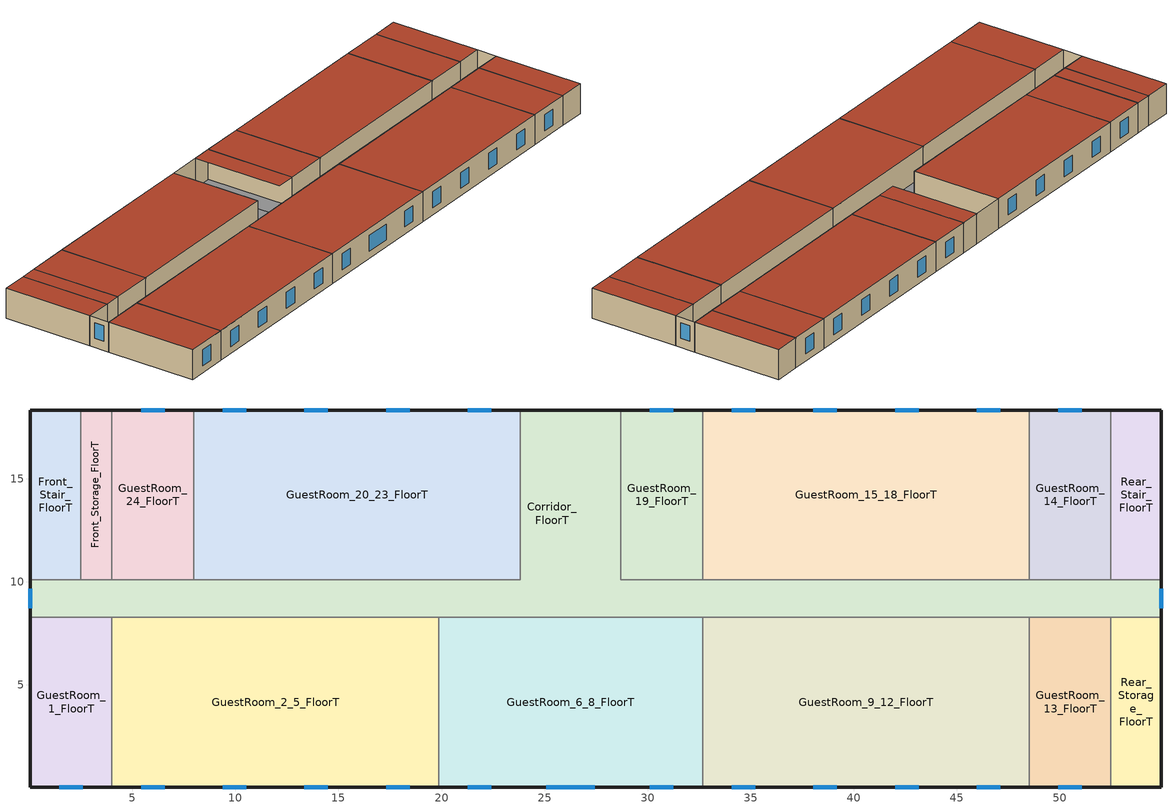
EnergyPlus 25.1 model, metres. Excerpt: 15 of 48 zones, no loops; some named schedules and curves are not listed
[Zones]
Corridor_FloorT
 floor to Corridor_FloorM (IntFloor): 26.87,18.34 26.87,10.11 54.91,10.11 54.91,8.28 0.05,8.28 0.05,10.11 23.82,10.11 23.82,18.34 z6.1; 28.7,18.34 28.7,10.11 26.87,10.11 26.87,18.34 z6.1
 wall outside (ExtWall_MetalFramed_NonRes): 0.05,10.11 0.05,8.28 / 54.91,8.28 54.91,10.11 / 28.7,18.34 26.87,18.34 23.82,18.34 z6.1:8.84
 wall to Rear_Stair_FloorT (IntWall_MetalFramed): 54.91,10.11 52.47,10.11 z6.1:8.84
 wall to GuestRoom_20_23_FloorT (IntWall_MetalFramed): 23.82,18.34 23.82,10.11 7.97,10.11 z6.1:8.84
 wall to GuestRoom_24_FloorT (IntWall_MetalFramed): 7.97,10.11 4.01,10.11 z6.1:8.84
 wall to Front_Storage_FloorT (IntWall_MetalFramed): 4.01,10.11 2.49,10.11 z6.1:8.84
 wall to Front_Stair_FloorT (IntWall_MetalFramed): 2.49,10.11 0.05,10.11 z6.1:8.84
 wall to GuestRoom_1_FloorT (IntWall_MetalFramed): 0.05,8.28 4.01,8.28 z6.1:8.84
 wall to GuestRoom_2_5_FloorT (IntWall_MetalFramed): 4.01,8.28 19.86,8.28 z6.1:8.84
 wall to GuestRoom_6_8_FloorT (IntWall_MetalFramed): 19.86,8.28 32.66,8.28 z6.1:8.84
 wall to GuestRoom_9_12_FloorT (IntWall_MetalFramed): 32.66,8.28 48.51,8.28 z6.1:8.84
 wall to GuestRoom_13_FloorT (IntWall_MetalFramed): 48.51,8.28 52.47,8.28 z6.1:8.84
 wall to Rear_Storage_FloorT (IntWall_MetalFramed): 52.47,8.28 54.91,8.28 z6.1:8.84
 wall to GuestRoom_14_FloorT (IntWall_MetalFramed): 52.47,10.11 48.51,10.11 z6.1:8.84
 wall to GuestRoom_15_18_FloorT (IntWall_MetalFramed): 48.51,10.11 32.66,10.11 z6.1:8.84
 wall to GuestRoom_19_FloorT (IntWall_MetalFramed): 32.66,10.11 28.7,10.11 28.7,18.34 z6.1:8.84
 window (FixedWindow_NonRes): 0.05,9.66 0.05,8.73 / 54.91,8.73 54.91,9.66 z6.94:8.36
 roof outside (FlatRoof_WoodFramingAndOther_Guestrooms): 28.7,10.11 28.7,18.34 26.87,18.34 26.87,10.11 z8.84
Front_Stair_FloorT
 floor to Front_Stair_FloorM (IntFloor): 2.49,18.34 2.49,10.11 0.05,10.11 0.05,18.34 z6.1
 wall outside (ExtWall_MetalFramed_NonRes): 2.49,18.34 0.05,18.34 0.05,10.11 z6.1:8.84
 wall to Front_Storage_FloorT (IntWall_MetalFramed): 2.49,10.11 2.49,18.34 z6.1:8.84
 roof outside (FlatRoof_WoodFramingAndOther_Guestrooms): 2.49,10.11 2.49,18.34 0.05,18.34 0.05,10.11 z8.84
Front_Storage_FloorT
 floor to Front_Storage_FloorM (IntFloor): 4.01,18.34 4.01,10.11 2.49,10.11 2.49,18.34 z6.1
 wall outside (ExtWall_MetalFramed_NonRes): 4.01,18.34 2.49,18.34 z6.1:8.84
 wall to GuestRoom_24_FloorT (IntWall_MetalFramed): 4.01,10.11 4.01,18.34 z6.1:8.84
 roof outside (FlatRoof_WoodFramingAndOther_Guestrooms): 4.01,10.11 4.01,18.34 2.49,18.34 2.49,10.11 z8.84
GuestRoom_1_FloorT
 floor to GuestRoom_1_FloorM (IntFloor): 4.01,8.28 4.01,0.05 0.05,0.05 0.05,8.28 z6.1
 wall outside (ExtWall_MetalFramed_GuestRooms): 0.05,8.28 0.05,0.05 4.01,0.05 z6.1:8.84
 wall to GuestRoom_2_5_FloorT (IntWall_MetalFramed): 4.01,0.05 4.01,8.28 z6.1:8.84
 window (FixedWindow_GuestRooms): 1.46,0.05 2.6,0.05 z6.75:8.19
 roof outside (FlatRoof_WoodFramingAndOther_Guestrooms): 4.01,0.05 4.01,8.28 0.05,8.28 0.05,0.05 z8.84
GuestRoom_2_5_FloorT
 floor to GuestRoom_2_5_FloorM (IntFloor): 19.86,8.28 19.86,0.05 4.01,0.05 4.01,8.28 z6.1
 wall outside (ExtWall_MetalFramed_GuestRooms): 4.01,0.05 19.86,0.05 z6.1:8.84
 wall to GuestRoom_6_8_FloorT (IntWall_MetalFramed): 19.86,0.05 19.86,8.28 z6.1:8.84
 window (FixedWindow_GuestRooms): 5.42,0.05 6.56,0.05 / 9.39,0.05 10.52,0.05 / 13.35,0.05 14.49,0.05 / 17.31,0.05 18.45,0.05 z6.75:8.19
 roof outside (FlatRoof_WoodFramingAndOther_Guestrooms): 19.86,0.05 19.86,8.28 4.01,8.28 4.01,0.05 z8.84
GuestRoom_6_8_FloorT
 floor to GuestRoom_6_8_FloorM (IntFloor): 32.66,8.28 32.66,0.05 19.86,0.05 19.86,8.28 z6.1
 wall outside (ExtWall_MetalFramed_GuestRooms): 19.86,0.05 32.66,0.05 z6.1:8.84
 wall to GuestRoom_9_12_FloorT (IntWall_MetalFramed): 32.66,0.05 32.66,8.28 z6.1:8.84
 window (FixedWindow_GuestRooms): 21.27,0.05 22.41,0.05 / 25.08,0.05 27.44,0.05 / 30.11,0.05 31.25,0.05 z6.75:8.19
 roof outside (FlatRoof_WoodFramingAndOther_Guestrooms): 32.66,0.05 32.66,8.28 19.86,8.28 19.86,0.05 z8.84
GuestRoom_9_12_FloorT
 floor to GuestRoom_9_12_FloorM (IntFloor): 48.51,8.28 48.51,0.05 32.66,0.05 32.66,8.28 z6.1
 wall outside (ExtWall_MetalFramed_GuestRooms): 32.66,0.05 48.51,0.05 z6.1:8.84
 wall to GuestRoom_13_FloorT (IntWall_MetalFramed): 48.51,0.05 48.51,8.28 z6.1:8.84
 window (FixedWindow_GuestRooms): 34.07,0.05 35.21,0.05 / 38.04,0.05 39.18,0.05 / 42,0.05 43.14,0.05 / 45.96,0.05 47.1,0.05 z6.75:8.19
 roof outside (FlatRoof_WoodFramingAndOther_Guestrooms): 48.51,0.05 48.51,8.28 32.66,8.28 32.66,0.05 z8.84
GuestRoom_13_FloorT
 floor to GuestRoom_13_FloorM (IntFloor): 52.47,8.28 52.47,0.05 48.51,0.05 48.51,8.28 z6.1
 wall outside (ExtWall_MetalFramed_GuestRooms): 48.51,0.05 52.47,0.05 z6.1:8.84
 wall to Rear_Storage_FloorT (IntWall_MetalFramed): 52.47,0.05 52.47,8.28 z6.1:8.84
 window (FixedWindow_GuestRooms): 49.92,0.05 51.06,0.05 z6.75:8.19
 roof outside (FlatRoof_WoodFramingAndOther_Guestrooms): 52.47,0.05 52.47,8.28 48.51,8.28 48.51,0.05 z8.84
GuestRoom_14_FloorT
 floor to GuestRoom_14_FloorM (IntFloor): 52.47,18.34 52.47,10.11 48.51,10.11 48.51,18.34 z6.1
 wall outside (ExtWall_MetalFramed_GuestRooms): 52.47,18.34 48.51,18.34 z6.1:8.84
 wall to Rear_Stair_FloorT (IntWall_MetalFramed): 52.47,10.11 52.47,18.34 z6.1:8.84
 wall to GuestRoom_15_18_FloorT (IntWall_MetalFramed): 48.51,18.34 48.51,10.11 z6.1:8.84
 window (FixedWindow_GuestRooms): 51.06,18.34 49.92,18.34 z6.75:8.19
 roof outside (FlatRoof_WoodFramingAndOther_Guestrooms): 52.47,10.11 52.47,18.34 48.51,18.34 48.51,10.11 z8.84
GuestRoom_15_18_FloorT
 floor to GuestRoom_15_18_FloorM (IntFloor): 48.51,18.34 48.51,10.11 32.66,10.11 32.66,18.34 z6.1
 wall outside (ExtWall_MetalFramed_GuestRooms): 48.51,18.34 32.66,18.34 z6.1:8.84
 wall to GuestRoom_19_FloorT (IntWall_MetalFramed): 32.66,18.34 32.66,10.11 z6.1:8.84
 window (FixedWindow_GuestRooms): 47.1,18.34 45.96,18.34 / 43.14,18.34 42,18.34 / 39.18,18.34 38.04,18.34 / 35.21,18.34 34.07,18.34 z6.75:8.19
 roof outside (FlatRoof_WoodFramingAndOther_Guestrooms): 48.51,10.11 48.51,18.34 32.66,18.34 32.66,10.11 z8.84
GuestRoom_19_FloorT
 floor to GuestRoom_19_FloorM (IntFloor): 32.66,18.34 32.66,10.11 28.7,10.11 28.7,18.34 z6.1
 wall outside (ExtWall_MetalFramed_GuestRooms): 32.66,18.34 28.7,18.34 z6.1:8.84
 window (FixedWindow_GuestRooms): 31.25,18.34 30.11,18.34 z6.75:8.19
 roof outside (FlatRoof_WoodFramingAndOther_Guestrooms): 32.66,10.11 32.66,18.34 28.7,18.34 28.7,10.11 z8.84
GuestRoom_20_23_FloorT
 floor to GuestRoom_20_23_FloorM (IntFloor): 23.82,18.34 23.82,10.11 7.97,10.11 7.97,18.34 z6.1
 wall outside (ExtWall_MetalFramed_GuestRooms): 23.82,18.34 7.97,18.34 z6.1:8.84
 wall to GuestRoom_24_FloorT (IntWall_MetalFramed): 7.97,18.34 7.97,10.11 z6.1:8.84
 window (FixedWindow_GuestRooms): 22.41,18.34 21.27,18.34 / 18.45,18.34 17.31,18.34 / 14.49,18.34 13.35,18.34 / 10.52,18.34 9.39,18.34 z6.75:8.19
 roof outside (FlatRoof_WoodFramingAndOther_Guestrooms): 23.82,10.11 23.82,18.34 7.97,18.34 7.97,10.11 z8.84
GuestRoom_24_FloorT
 floor to GuestRoom_24_FloorM (IntFloor): 7.97,18.34 7.97,10.11 4.01,10.11 4.01,18.34 z6.1
 wall outside (ExtWall_MetalFramed_GuestRooms): 7.97,18.34 4.01,18.34 z6.1:8.84
 window (FixedWindow_GuestRooms): 6.56,18.34 5.42,18.34 z6.75:8.19
 roof outside (FlatRoof_WoodFramingAndOther_Guestrooms): 7.97,10.11 7.97,18.34 4.01,18.34 4.01,10.11 z8.84
Rear_Stair_FloorT
 floor to Rear_Stair_FloorM (IntFloor): 54.91,18.34 54.91,10.11 52.47,10.11 52.47,18.34 z6.1
 wall outside (ExtWall_MetalFramed_NonRes): 54.91,10.11 54.91,18.34 52.47,18.34 z6.1:8.84
 roof outside (FlatRoof_WoodFramingAndOther_Guestrooms): 54.91,10.11 54.91,18.34 52.47,18.34 52.47,10.11 z8.84
Rear_Storage_FloorT
 floor to Rear_Storage_FloorM (IntFloor): 54.91,8.28 54.91,0.05 52.47,0.05 52.47,8.28 z6.1
 wall outside (ExtWall_MetalFramed_NonRes): 52.47,0.05 54.91,0.05 54.91,8.28 z6.1:8.84
 roof outside (FlatRoof_WoodFramingAndOther_Guestrooms): 54.91,0.05 54.91,8.28 52.47,8.28 52.47,0.05 z8.84
[Building]
HotelSmall: North Axis {deg}=0; Solar Distribution=FullExterior; Maximum Number of Warmup Days=50
[Site:Location]
HOLLYWOOD BURBANK: Latitude {deg}=38.58; Longitude {deg}=-121.49; Time Zone {hr}=-8; Elevation {m}=236.22
[SizingPeriod:DesignDay] Day of Month=21; Day Type=SummerDesignDay; Dry-Bulb Temperature Range Modifier Type=DefaultMultipliers; Humidity Condition Type=WetBulb; Barometric Pressure {Pa}=98525.9; Wind Speed {m/s}=2; Wind Direction {deg}=180; Rain Indicator=No; Snow Indicator=No; Daylight Saving Time Indicator=No; Solar Model Indicator=ASHRAETau
Name | Month | Maximum Dry-Bulb Temperature {C} | Daily Dry-Bulb Temperature Range {deltaC} | Wetbulb or DewPoint at Maximum Dry-Bulb {C} | ASHRAE Clear Sky Optical Depth for Beam Irradiance (taub) | ASHRAE Clear Sky Optical Depth for Diffuse Irradiance (taud)
HOLLYWOOD BURBANK  August .4% Condns DB=>MCWB | 8 | 38.4 | 12.9 | 20.4 | 0.378 | 2.416
HOLLYWOOD BURBANK  July .4% Condns DB=>MCWB | 7 | 37.4 | 12.2 | 21.6 | 0.4 | 2.378
HOLLYWOOD BURBANK  June .4% Condns DB=>MCWB | 6 | 36.9 | 10.9 | 19.4 | 0.401 | 2.311
HOLLYWOOD BURBANK  November .4% Condns DB=>MCWB | 11 | 32.1 | 12.5 | 14.9 | 0.319 | 2.546
[Site:WaterMainsTemperature]
Calculation Method=Schedule; Temperature Schedule=WaterMainCZ09
[Material]
Name | Roughness | Thickness {m} | Conductivity {W/m-K} | Density {kg/m3} | Specific Heat {J/kg-K} | Thermal Absorptance | Solar Absorptance | Visible Absorptance
Air - Metal Wall Framing - 16 or 24 in. OC | Smooth | 0.1397 | 1.22017 | 1.28148 | 1004.832 | 0.9 | 0.7 | 0.7
ExtWall_MetalFramed_NonRes Insulation | Smooth | 0.0643382 | 0.0230188 | 16.0185 | 1130.436 | 0.9 | 0.7 | 0.7
Gypsum Board - 5/8 in. | MediumRough | 0.016002 | 0.158656 | 640.739 | 1130.436 | 0.9 | 0.7 | 0.8
Metal Standing Seam - 1/16 in. | Smooth | 0.0015875 | 15.363 | 7820.53 | 502.416 | 0.85 | 0.92 | 0.85
Stucco - 7/8 in. | MediumRough | 0.022352 | 0.700948 | 1855.1 | 837.36 | 0.9 | 0.7 | 0.8
Concrete - 140 lb/ft3 - 4 in. | MediumRough | 0.1016 | 1.9514 | 2239.06 | 921.096 | 0.9 | 0.7 | 0.8
Carpet - 3/4 in. | Smooth | 0.01905 | 0.0455183 | 288.332 | 1381.644 | 0.9 | 0.7 | 0.8
Metal Deck - 1/16 in. | MediumRough | 0.0015875 | 45.3452 | 7820.53 | 502.416 | 0.9 | 0.7 | 0.8
Built-up roofing | Rough | 0.0002413 | 0.023072 | 17940.7 | 6.10864e+06 | 0.9 | 0.7 | 0.8
FlatRoof_WoodFramingAndOther_GuestRooms Insulation | Smooth | 0.0643382 | 0.0230188 | 16.0185 | 1130.436 | 0.9 | 0.7 | 0.8
ExtWall_MetalFramed_GuestRooms Insulation | Smooth | 0.0494538 | 0.0230188 | 16.0185 | 1130.436 | 0.9 | 0.7 | 0.7
[WindowMaterial:SimpleGlazingSystem] Visible Transmittance=0.42
Name | U-Factor {W/m2-K} | Solar Heat Gain Coefficient
FixedWindow_NonRes Material | 1.93061 | 0.22
FixedWindow_GuestRooms Material | 2.04417 | 0.25
[Construction]
FixedWindow_NonRes: FixedWindow_NonRes Material
IntWall_MetalFramed: Gypsum Board - 5/8 in., Air - Metal Wall Framing - 16 or 24 in. OC, Gypsum Board - 5/8 in.
ExtWall_MetalFramed_NonRes: Stucco - 7/8 in., ExtWall_MetalFramed_NonRes Insulation, Air - Metal Wall Framing - 16 or 24 in. OC, Gypsum Board - 5/8 in.
IntFloor: Metal Deck - 1/16 in., Concrete - 140 lb/ft3 - 4 in., Carpet - 3/4 in.
FixedWindow_GuestRooms: FixedWindow_GuestRooms Material
FlatRoof_WoodFramingAndOther_GuestRooms: Built-up roofing, Metal Standing Seam - 1/16 in., FlatRoof_WoodFramingAndOther_GuestRooms Insulation, Gypsum Board - 5/8 in.
ExtWall_MetalFramed_GuestRooms: Stucco - 7/8 in., ExtWall_MetalFramed_GuestRooms Insulation, Air - Metal Wall Framing - 16 or 24 in. OC, Gypsum Board - 5/8 in.
[InternalMass] Construction=IntWall_MetalFramed; Zone or ZoneList=Corridor_FloorT
Name | Surface Area {m2}
Merged P_Corridor_FloorT_7_0_0 - P_CorridorFlr3_7_0_0 Reversed | 5.01676
Merged P_Corridor_FloorT_8_0_0 - P_CorridorFlr3_8_0_0 Reversed | 22.5754
[ZONE] Type=1; Multiplier=1; Ceiling Height=autocalculate; Volume=autocalculate; Part of Total Floor Area=Yes
Name | Floor Area
Corridor_FloorT | 140.484
Front_Stair_FloorT | 20.0689
Rear_Stair_FloorT | 20.0745
Front_Storage_FloorT | 12.5428
Rear_Storage_FloorT | 20.0754
GuestRoom_1_FloorT; GuestRoom_13_FloorT | 32.6145
GuestRoom_2_5_FloorT; GuestRoom_9_12_FloorT | 130.458
GuestRoom_6_8_FloorT | 105.371
GuestRoom_14_FloorT; GuestRoom_24_FloorT | 32.6117
GuestRoom_15_18_FloorT; GuestRoom_20_23_FloorT | 130.449
GuestRoom_19_FloorT | 32.6127
[ZONELIST]
ZL_Corridor_Area: Corridor_FloorG, Corridor_FloorM, Corridor_FloorT
ZL_Lounge_Breakroom_or_Waiting_Area: Front_Lounge_FloorG, Lounge_FloorG
ZL_Stairwell: Front_Stair_FloorG, Front_Stair_FloorM, Front_Stair_FloorT, Rear_Stair_FloorG, Rear_Stair_FloorM, Rear_Stair_FloorT
ZL_Storage_General: Front_Storage_FloorG, Front_Storage_FloorM, Front_Storage_FloorT, Rear_Storage_FloorG, Rear_Storage_FloorM, Rear_Storage_FloorT
ZL_Hotel_Motel_Guest_Room: GuestRoom_13_FloorM, GuestRoom_13_FloorT, GuestRoom_14_FloorM, GuestRoom_14_FloorT, GuestRoom_15_18_FloorM, GuestRoom_15_18_FloorT, GuestRoom_19_FloorM, GuestRoom_19_FloorT, GuestRoom_1_FloorG, GuestRoom_1_FloorM, GuestRoom_1_FloorT, GuestRoom_20_23_FloorM, GuestRoom_20_23_FloorT, GuestRoom_24_FloorM, GuestRoom_24_FloorT, GuestRoom_2_5_FloorM, GuestRoom_2_5_FloorT, GuestRoom_2_FloorG, GuestRoom_3_FloorG, GuestRoom_4_FloorG, GuestRoom_5_FloorG, GuestRoom_6_8_FloorM, GuestRoom_6_8_FloorT, GuestRoom_9_12_FloorM, GuestRoom_9_12_FloorT
[ZONEINFILTRATION:DESIGNFLOWRATE] Design Flow Rate Calculation Method=Flow/ExteriorWallArea; Flow Rate per Exterior Surface Area=0.00087122; Constant Term Coefficient=1; Temperature Term Coefficient=0; Velocity Term Coefficient=0.224052; Velocity Squared Term Coefficient=0; Density Basis=Outdoor
Name | Zone or ZoneList or Space or SpaceList | Schedule
Infil_Corridor_FloorT | Corridor_FloorT | HotelSmallResidentialCommonInfiltration
Infil_Front_Stair_FloorT | Front_Stair_FloorT | HotelSmallResidentialCommonInfiltration
Infil_Rear_Stair_FloorT | Rear_Stair_FloorT | HotelSmallResidentialCommonInfiltration
Infil_Front_Storage_FloorT | Front_Storage_FloorT | HotelSmallAssemblyInfiltration
Infil_Rear_Storage_FloorT | Rear_Storage_FloorT | HotelSmallAssemblyInfiltration
Infil_GuestRoom_1_FloorT | GuestRoom_1_FloorT | HotelSmallResidentialLivingInfiltration
Infil_GuestRoom_2_5_FloorT | GuestRoom_2_5_FloorT | HotelSmallResidentialLivingInfiltration
Infil_GuestRoom_6_8_FloorT | GuestRoom_6_8_FloorT | HotelSmallResidentialLivingInfiltration
Infil_GuestRoom_9_12_FloorT | GuestRoom_9_12_FloorT | HotelSmallResidentialLivingInfiltration
Infil_GuestRoom_13_FloorT | GuestRoom_13_FloorT | HotelSmallResidentialLivingInfiltration
Infil_GuestRoom_14_FloorT | GuestRoom_14_FloorT | HotelSmallResidentialLivingInfiltration
Infil_GuestRoom_15_18_FloorT | GuestRoom_15_18_FloorT | HotelSmallResidentialLivingInfiltration
Infil_GuestRoom_19_FloorT | GuestRoom_19_FloorT | HotelSmallResidentialLivingInfiltration
Infil_GuestRoom_20_23_FloorT | GuestRoom_20_23_FloorT | HotelSmallResidentialLivingInfiltration
Infil_GuestRoom_24_FloorT | GuestRoom_24_FloorT | HotelSmallResidentialLivingInfiltration
[EXTERIOR:LIGHTS] Control Option=AstronomicalClock
Name | Schedule | Design Level | EndUse Subcategory
ExtLights_Motion_HotelSmall | HotelSmallExtLightingMotionCtrl | 1062.08 | Exterior Lighting - Motion
ExtLights_NonMotion_HotelSmall | HotelSmallExtLightingNonMotionCtrl | 742.683 | Exterior Lighting -NonMotion
[EXTERIOR:FUELEQUIPMENT]
Elevator_HotelSmall: Fuel Use Type=Electricity; Schedule=HotelSmallElevator; Design Level=9000; EndUse Subcategory=Elevators
[DESIGNSPECIFICATION:OUTDOORAIR] Outdoor Air Method=Maximum; Outdoor Air Flow per Person=0.00707921; Outdoor Air Flow per Zone Floor Area=0.000762; Outdoor Air Flow per Zone=0; Outdoor Air Flow Air Changes per Hour=0
Name | Outdoor Air Schedule
DSOA_Corridor_FloorT; DSOA_Front_Stair_FloorT; DSOA_Rear_Stair_FloorT | HotelSmallResidentialCommonHVACAvail
DSOA_Front_Storage_FloorT; DSOA_Rear_Storage_FloorT | HotelSmallAssemblyHVACAvail
DSOA_GuestRoom_1_FloorT; DSOA_GuestRoom_2_5_FloorT; DSOA_GuestRoom_6_8_FloorT; DSOA_GuestRoom_9_12_FloorT; DSOA_GuestRoom_13_FloorT; DSOA_GuestRoom_14_FloorT; DSOA_GuestRoom_15_18_FloorT; DSOA_GuestRoom_19_FloorT; DSOA_GuestRoom_20_23_FloorT; DSOA_GuestRoom_24_FloorT | HotelSmallResidentialLivingHVACAvail
[ZONECONTROL:THERMOSTAT] Temperature Difference Between Cutout And Setpoint=0
Name | Zone or ZoneList | Control Type Schedule | Control 1
ZC_ZL_Corridor_Area | ZL_Corridor_Area | ZL_Corridor_Area Thermostat Schedule | TSDSP_ZL_Corridor_Area
ZC_ZL_Lounge_Breakroom_or_Waiting_Area | ZL_Lounge_Breakroom_or_Waiting_Area | ZL_Lounge_Breakroom_or_Waiting_Area Thermostat Schedule | TSDSP_ZL_Lounge_Breakroom_or_Waiting_Area
ZC_ZL_Stairwell | ZL_Stairwell | ZL_Stairwell Thermostat Schedule | TSDSP_ZL_Stairwell
ZC_ZL_Storage_General | ZL_Storage_General | ZL_Storage_General Thermostat Schedule | TSDSP_ZL_Storage_General
ZC_ZL_Hotel_Motel_Guest_Room | ZL_Hotel_Motel_Guest_Room | ZL_Hotel_Motel_Guest_Room Thermostat Schedule | TSDSP_ZL_Hotel_Motel_Guest_Room
[THERMOSTATSETPOINT:DUALSETPOINT]
Name | Heating Setpoint Temperature Schedule | Cooling Setpoint Temperature Schedule
TSDSP_ZL_Corridor_Area; TSDSP_ZL_Lounge_Breakroom_or_Waiting_Area; TSDSP_ZL_Stairwell | HotelSmallResidentialCommonHtgSetpt | HotelSmallResidentialCommonClgSetpt
TSDSP_ZL_Storage_General | HotelSmallAssemblyHtgSetpt | HotelSmallAssemblyClgSetpt
TSDSP_ZL_Hotel_Motel_Guest_Room | HotelSmallResidentialLivingHtgSetpt | HotelSmallResidentialLivingClgSetpt
[Sizing:Zone] Zone Cooling Design Supply Air Temperature Input Method=TemperatureDifference; Zone Cooling Design Supply Air Temperature {C}=14; Zone Heating Design Supply Air Temperature Input Method=TemperatureDifference; Zone Heating Design Supply Air Temperature {C}=40; Zone Heating Design Supply Air Temperature Difference {deltaC}=15; Zone Cooling Design Supply Air Humidity Ratio {kgWater/kgDryAir}=0.0085; Zone Heating Design Supply Air Humidity Ratio {kgWater/kgDryAir}=0.008; Zone Heating Sizing Factor=1; Zone Cooling Sizing Factor=1; Cooling Design Air Flow Method=DesignDay; Cooling Design Air Flow Rate {m3/s}=0; Cooling Minimum Air Flow per Zone Floor Area {m3/s-m2}=0; Cooling Minimum Air Flow {m3/s}=0; Cooling Minimum Air Flow Fraction=0; Heating Design Air Flow Method=DesignDay; Heating Design Air Flow Rate {m3/s}=0; Heating Maximum Air Flow per Zone Floor Area {m3/s-m2}=0; Heating Maximum Air Flow {m3/s}=0; Account for Dedicated Outdoor Air System=No; Zone Load Sizing Method=Sensible Load Only No Latent Load; Zone Latent Cooling Design Supply Air Humidity Ratio Input Method=HumidityRatioDifference; Zone Cooling Design Supply Air Humidity Ratio Difference {kgWater/kgDryAir}=0.005; Zone Latent Heating Design Supply Air Humidity Ratio Input Method=HumidityRatioDifference; Zone Humidification Design Supply Air Humidity Ratio Difference {kgWater/kgDryAir}=0.005
Name | Zone Cooling Design Supply Air Temperature Difference {deltaC} | Design Specification Outdoor Air Object | Heating Maximum Air Flow Fraction
Corridor_FloorT | 11.1111 | DSOA_Corridor_FloorT | 0.5
Front_Stair_FloorT | 8.33333 | DSOA_Front_Stair_FloorT | 0.5
Front_Storage_FloorT | 8.33333 | DSOA_Front_Storage_FloorT | 0.5
GuestRoom_1_FloorT | 11.1111 | DSOA_GuestRoom_1_FloorT | 0
GuestRoom_2_5_FloorT | 11.1111 | DSOA_GuestRoom_2_5_FloorT | 0
GuestRoom_6_8_FloorT | 11.1111 | DSOA_GuestRoom_6_8_FloorT | 0
GuestRoom_9_12_FloorT | 11.1111 | DSOA_GuestRoom_9_12_FloorT | 0
GuestRoom_13_FloorT | 11.1111 | DSOA_GuestRoom_13_FloorT | 0
GuestRoom_14_FloorT | 11.1111 | DSOA_GuestRoom_14_FloorT | 0
GuestRoom_15_18_FloorT | 11.1111 | DSOA_GuestRoom_15_18_FloorT | 0
GuestRoom_19_FloorT | 11.1111 | DSOA_GuestRoom_19_FloorT | 0
GuestRoom_20_23_FloorT | 11.1111 | DSOA_GuestRoom_20_23_FloorT | 0
GuestRoom_24_FloorT | 11.1111 | DSOA_GuestRoom_24_FloorT | 0
Rear_Stair_FloorT | 8.33333 | DSOA_Rear_Stair_FloorT | 0.5
Rear_Storage_FloorT | 8.33333 | DSOA_Rear_Storage_FloorT | 0.5
[ZoneHVAC:PackagedTerminalHeatPump] Availability Schedule=Always On Discrete; Cooling Supply Air Flow Rate {m3/s}=autosize; Heating Supply Air Flow Rate {m3/s}=autosize; No Load Supply Air Flow Rate {m3/s}=autosize; Cooling Outdoor Air Flow Rate {m3/s}=autosize; Heating Outdoor Air Flow Rate {m3/s}=autosize; No Load Outdoor Air Flow Rate {m3/s}=autosize; Heating Convergence Tolerance=0.001; Cooling Convergence Tolerance=0.001; Maximum Supply Air Temperature from Supplemental Heater {C}=35; Maximum Outdoor Dry-Bulb Temperature for Supplemental Heater Operation {C}=10; Fan Placement=BlowThrough; Capacity Control Method=None; Minimum Supply Air Temperature in Cooling Mode {C}=autosize; Maximum Supply Air Temperature in Heating Mode {C}=autosize
Name | Supply Air Fan | Heating Coil | Cooling Coil | Supplemental Heating Coil
BaseZnSys1 | BaseSys1 SupFan | BaseSys1 CoilHtg | BaseSys1 CoilClg | BaseSys1 CoilHtgSupp
BaseZnSys1-2 | BaseSys1 SupFan-2 | BaseSys1 CoilHtg-2 | BaseSys1 CoilClg-2 | BaseSys1 CoilHtgSupp-2
BaseZnSys1-3 | BaseSys1 SupFan-3 | BaseSys1 CoilHtg-3 | BaseSys1 CoilClg-3 | BaseSys1 CoilHtgSupp-3
BaseZnSys1-4 | BaseSys1 SupFan-4 | BaseSys1 CoilHtg-4 | BaseSys1 CoilClg-4 | BaseSys1 CoilHtgSupp-4
BaseZnSys1-5 | BaseSys1 SupFan-5 | BaseSys1 CoilHtg-5 | BaseSys1 CoilClg-5 | BaseSys1 CoilHtgSupp-5
BaseZnSys1-6 | BaseSys1 SupFan-6 | BaseSys1 CoilHtg-6 | BaseSys1 CoilClg-6 | BaseSys1 CoilHtgSupp-6
BaseZnSys1-7 | BaseSys1 SupFan-7 | BaseSys1 CoilHtg-7 | BaseSys1 CoilClg-7 | BaseSys1 CoilHtgSupp-7
BaseZnSys1-8 | BaseSys1 SupFan-8 | BaseSys1 CoilHtg-8 | BaseSys1 CoilClg-8 | BaseSys1 CoilHtgSupp-8
BaseZnSys1-9 | BaseSys1 SupFan-9 | BaseSys1 CoilHtg-9 | BaseSys1 CoilClg-9 | BaseSys1 CoilHtgSupp-9
BaseZnSys1-10 | BaseSys1 SupFan-10 | BaseSys1 CoilHtg-10 | BaseSys1 CoilClg-10 | BaseSys1 CoilHtgSupp-10
BaseZnSys1-11 | BaseSys1 SupFan-11 | BaseSys1 CoilHtg-11 | BaseSys1 CoilClg-11 | BaseSys1 CoilHtgSupp-11
BaseZnSys1-12 | BaseSys1 SupFan-12 | BaseSys1 CoilHtg-12 | BaseSys1 CoilClg-12 | BaseSys1 CoilHtgSupp-12
BaseZnSys1-13 | BaseSys1 SupFan-13 | BaseSys1 CoilHtg-13 | BaseSys1 CoilClg-13 | BaseSys1 CoilHtgSupp-13
BaseZnSys1-14 | BaseSys1 SupFan-14 | BaseSys1 CoilHtg-14 | BaseSys1 CoilClg-14 | BaseSys1 CoilHtgSupp-14
BaseZnSys1-15 | BaseSys1 SupFan-15 | BaseSys1 CoilHtg-15 | BaseSys1 CoilClg-15 | BaseSys1 CoilHtgSupp-15
BaseZnSys1-16 | BaseSys1 SupFan-16 | BaseSys1 CoilHtg-16 | BaseSys1 CoilClg-16 | BaseSys1 CoilHtgSupp-16
BaseZnSys1-17 | BaseSys1 SupFan-17 | BaseSys1 CoilHtg-17 | BaseSys1 CoilClg-17 | BaseSys1 CoilHtgSupp-17
BaseZnSys1-18 | BaseSys1 SupFan-18 | BaseSys1 CoilHtg-18 | BaseSys1 CoilClg-18 | BaseSys1 CoilHtgSupp-18
BaseZnSys1-19 | BaseSys1 SupFan-19 | BaseSys1 CoilHtg-19 | BaseSys1 CoilClg-19 | BaseSys1 CoilHtgSupp-19
BaseZnSys1-20 | BaseSys1 SupFan-20 | BaseSys1 CoilHtg-20 | BaseSys1 CoilClg-20 | BaseSys1 CoilHtgSupp-20
BaseZnSys1-21 | BaseSys1 SupFan-21 | BaseSys1 CoilHtg-21 | BaseSys1 CoilClg-21 | BaseSys1 CoilHtgSupp-21
BaseZnSys1-22 | BaseSys1 SupFan-22 | BaseSys1 CoilHtg-22 | BaseSys1 CoilClg-22 | BaseSys1 CoilHtgSupp-22
BaseZnSys1-23 | BaseSys1 SupFan-23 | BaseSys1 CoilHtg-23 | BaseSys1 CoilClg-23 | BaseSys1 CoilHtgSupp-23
BaseZnSys1-24 | BaseSys1 SupFan-24 | BaseSys1 CoilHtg-24 | BaseSys1 CoilClg-24 | BaseSys1 CoilHtgSupp-24
BaseZnSys1-25 | BaseSys1 SupFan-25 | BaseSys1 CoilHtg-25 | BaseSys1 CoilClg-25 | BaseSys1 CoilHtgSupp-25
BaseZnSys1-26 | BaseSys1 SupFan-26 | BaseSys1 CoilHtg-26 | BaseSys1 CoilClg-26 | BaseSys1 CoilHtgSupp-26
BaseZnSys1-27 | BaseSys1 SupFan-27 | BaseSys1 CoilHtg-27 | BaseSys1 CoilClg-27 | BaseSys1 CoilHtgSupp-27
BaseZnSys1-28 | BaseSys1 SupFan-28 | BaseSys1 CoilHtg-28 | BaseSys1 CoilClg-28 | BaseSys1 CoilHtgSupp-28
BaseZnSys1-29 | BaseSys1 SupFan-29 | BaseSys1 CoilHtg-29 | BaseSys1 CoilClg-29 | BaseSys1 CoilHtgSupp-29
BaseZnSys1-30 | BaseSys1 SupFan-30 | BaseSys1 CoilHtg-30 | BaseSys1 CoilClg-30 | BaseSys1 CoilHtgSupp-30
BaseZnSys1-31 | BaseSys1 SupFan-31 | BaseSys1 CoilHtg-31 | BaseSys1 CoilClg-31 | BaseSys1 CoilHtgSupp-31
BaseZnSys1-32 | BaseSys1 SupFan-32 | BaseSys1 CoilHtg-32 | BaseSys1 CoilClg-32 | BaseSys1 CoilHtgSupp-32
BaseZnSys1-33 | BaseSys1 SupFan-33 | BaseSys1 CoilHtg-33 | BaseSys1 CoilClg-33 | BaseSys1 CoilHtgSupp-33
BaseZnSys1-34 | BaseSys1 SupFan-34 | BaseSys1 CoilHtg-34 | BaseSys1 CoilClg-34 | BaseSys1 CoilHtgSupp-34
BaseZnSys1-35 | BaseSys1 SupFan-35 | BaseSys1 CoilHtg-35 | BaseSys1 CoilClg-35 | BaseSys1 CoilHtgSupp-35
[Zone equipment]
Corridor_FloorT: BaseZnSys1-31
Front_Stair_FloorT: BaseZnSys1-32
Front_Storage_FloorT: BaseZnSys1-33
GuestRoom_1_FloorT: GuestRoom_1_FloorT BaseExhFan, BaseZnSys1-16
GuestRoom_2_5_FloorT: GuestRoom_2_5_FloorT BaseExhFan, BaseZnSys1-17
GuestRoom_6_8_FloorT: GuestRoom_6_8_FloorT BaseExhFan, BaseZnSys1-18
GuestRoom_9_12_FloorT: GuestRoom_9_12_FloorT BaseExhFan, BaseZnSys1-19
GuestRoom_13_FloorT: GuestRoom_13_FloorT BaseExhFan, BaseZnSys1-20
GuestRoom_14_FloorT: GuestRoom_14_FloorT BaseExhFan, BaseZnSys1-21
GuestRoom_15_18_FloorT: GuestRoom_15_18_FloorT BaseExhFan, BaseZnSys1-22
GuestRoom_19_FloorT: GuestRoom_19_FloorT BaseExhFan, BaseZnSys1-23
GuestRoom_20_23_FloorT: GuestRoom_20_23_FloorT BaseExhFan, BaseZnSys1-24
GuestRoom_24_FloorT: GuestRoom_24_FloorT BaseExhFan, BaseZnSys1-25
Rear_Stair_FloorT: BaseZnSys1-34
Rear_Storage_FloorT: BaseZnSys1-35
[Fan:OnOff] Availability Schedule=Always On Discrete; Fan Total Efficiency=0.59; Pressure Rise {Pa}=967.81; Motor Efficiency=0.9; Motor In Airstream Fraction=1; Fan Efficiency Ratio Function of Speed Ratio Curve=Fan On Off Efficiency Curve
Name | Maximum Flow Rate {m3/s} | Fan Power Ratio Function of Speed Ratio Curve
BaseSys1 SupFan | autosize | Fan On Off Power Curve
BaseSys1 SupFan-2 | Autosize | Fan On Off Power Curve 1
BaseSys1 SupFan-3 | Autosize | Fan On Off Power Curve 2
BaseSys1 SupFan-4 | Autosize | Fan On Off Power Curve 3
BaseSys1 SupFan-5 | Autosize | Fan On Off Power Curve 4
BaseSys1 SupFan-6 | Autosize | Fan On Off Power Curve 5
BaseSys1 SupFan-7 | Autosize | Fan On Off Power Curve 6
BaseSys1 SupFan-8 | Autosize | Fan On Off Power Curve 7
BaseSys1 SupFan-9 | Autosize | Fan On Off Power Curve 8
BaseSys1 SupFan-10 | Autosize | Fan On Off Power Curve 9
BaseSys1 SupFan-11 | Autosize | Fan On Off Power Curve 10
BaseSys1 SupFan-12 | Autosize | Fan On Off Power Curve 11
BaseSys1 SupFan-13 | Autosize | Fan On Off Power Curve 12
BaseSys1 SupFan-14 | Autosize | Fan On Off Power Curve 13
BaseSys1 SupFan-15 | Autosize | Fan On Off Power Curve 14
BaseSys1 SupFan-16 | Autosize | Fan On Off Power Curve 15
BaseSys1 SupFan-17 | Autosize | Fan On Off Power Curve 16
BaseSys1 SupFan-18 | Autosize | Fan On Off Power Curve 17
BaseSys1 SupFan-19 | Autosize | Fan On Off Power Curve 18
BaseSys1 SupFan-20 | Autosize | Fan On Off Power Curve 19
BaseSys1 SupFan-21 | Autosize | Fan On Off Power Curve 20
BaseSys1 SupFan-22 | Autosize | Fan On Off Power Curve 21
BaseSys1 SupFan-23 | Autosize | Fan On Off Power Curve 22
BaseSys1 SupFan-24 | Autosize | Fan On Off Power Curve 23
BaseSys1 SupFan-25 | Autosize | Fan On Off Power Curve 24
BaseSys1 SupFan-26 | Autosize | Fan On Off Power Curve 25
BaseSys1 SupFan-27 | Autosize | Fan On Off Power Curve 26
BaseSys1 SupFan-28 | Autosize | Fan On Off Power Curve 27
BaseSys1 SupFan-29 | Autosize | Fan On Off Power Curve 28
BaseSys1 SupFan-30 | Autosize | Fan On Off Power Curve 29
BaseSys1 SupFan-31 | Autosize | Fan On Off Power Curve 30
BaseSys1 SupFan-32 | Autosize | Fan On Off Power Curve 31
BaseSys1 SupFan-33 | Autosize | Fan On Off Power Curve 32
BaseSys1 SupFan-34 | Autosize | Fan On Off Power Curve 33
BaseSys1 SupFan-35 | Autosize | Fan On Off Power Curve 34
[Fan:ZoneExhaust] Availability Schedule=HotelSmallResidentialLivingHVACAvail; Fan Total Efficiency=0.55575; Pressure Rise {Pa}=683.321; System Availability Manager Coupling Mode=Decoupled
Name | Maximum Flow Rate {m3/s}
GuestRoom_1_FloorG BaseExhFan; GuestRoom_2_FloorG BaseExhFan; GuestRoom_3_FloorG BaseExhFan; GuestRoom_4_FloorG BaseExhFan; GuestRoom_5_FloorG BaseExhFan; GuestRoom_1_FloorM BaseExhFan; GuestRoom_13_FloorM BaseExhFan; GuestRoom_14_FloorM BaseExhFan; GuestRoom_19_FloorM BaseExhFan; GuestRoom_24_FloorM BaseExhFan; GuestRoom_1_FloorT BaseExhFan; GuestRoom_13_FloorT BaseExhFan; GuestRoom_14_FloorT BaseExhFan; GuestRoom_19_FloorT BaseExhFan; GuestRoom_24_FloorT BaseExhFan | 0.0235974
GuestRoom_2_5_FloorM BaseExhFan; GuestRoom_9_12_FloorM BaseExhFan; GuestRoom_15_18_FloorM BaseExhFan; GuestRoom_20_23_FloorM BaseExhFan; GuestRoom_2_5_FloorT BaseExhFan; GuestRoom_9_12_FloorT BaseExhFan; GuestRoom_15_18_FloorT BaseExhFan; GuestRoom_20_23_FloorT BaseExhFan | 0.0995809
GuestRoom_6_8_FloorM BaseExhFan; GuestRoom_6_8_FloorT BaseExhFan | 0.0802311
[Coil:Cooling:DX:SingleSpeed] Availability Schedule=Always On Discrete; Gross Rated Total Cooling Capacity {W}=autosize; Gross Rated Sensible Heat Ratio=Autosize; Rated Air Flow Rate {m3/s}=Autosize; 2017 Rated Evaporator Fan Power Per Volume Flow Rate {W/(m3/s)}=773.3; Total Cooling Capacity Function of Temperature Curve=CoilClgDXQRatio_fTwbToadbSI; Total Cooling Capacity Function of Flow Fraction Curve=CoilClgDXSnglQRatio_fCFMRatio; Energy Input Ratio Function of Flow Fraction Curve=CoilClgDXSnglEIRRatio_fCFMRatio; Part Load Fraction Correlation Curve=CoilClgDXSEEREIRRatio_fQFrac; Minimum Outdoor Dry-Bulb Temperature for Compressor Operation {C}=-25; Condenser Type=AirCooled; Evaporative Condenser Effectiveness=0; Evaporative Condenser Air Flow Rate {m3/s}=Autosize; Evaporative Condenser Pump Rated Power Consumption {W}=Autosize; Crankcase Heater Capacity {W}=0; Maximum Outdoor Dry-Bulb Temperature for Crankcase Heater Operation {C}=0; Basin Heater Capacity {W/K}=0; Basin Heater Setpoint Temperature {C}=10
Name | Gross Rated Cooling COP {W/W} | Energy Input Ratio Function of Temperature Curve
BaseSys1 CoilClg | 4.15 | CoilClgDXSEEREIR_fTwbToadbSI-4
BaseSys1 CoilClg-2 | 4.16 | CoilClgDXSEEREIR_fTwbToadbSI-5
BaseSys1 CoilClg-3 | 4.15 | CoilClgDXSEEREIR_fTwbToadbSI-6
BaseSys1 CoilClg-4 | 4.28 | CoilClgDXSEEREIR_fTwbToadbSI-7
BaseSys1 CoilClg-5 | 4.28 | CoilClgDXSEEREIR_fTwbToadbSI-8
BaseSys1 CoilClg-6 | 3.3 | CoilClgDXSEEREIR_fTwbToadbSI-9
BaseSys1 CoilClg-7 | 3.3 | CoilClgDXSEEREIR_fTwbToadbSI-10
BaseSys1 CoilClg-8 | 3.3 | CoilClgDXSEEREIR_fTwbToadbSI-11
BaseSys1 CoilClg-9 | 3.3 | CoilClgDXSEEREIR_fTwbToadbSI-12
BaseSys1 CoilClg-10 | 4.28 | CoilClgDXSEEREIR_fTwbToadbSI-13
BaseSys1 CoilClg-11 | 4.28 | CoilClgDXSEEREIR_fTwbToadbSI-14
BaseSys1 CoilClg-12 | 3.3 | CoilClgDXSEEREIR_fTwbToadbSI-15
BaseSys1 CoilClg-13 | 4.28 | CoilClgDXSEEREIR_fTwbToadbSI-16
BaseSys1 CoilClg-14 | 3.3 | CoilClgDXSEEREIR_fTwbToadbSI-17
BaseSys1 CoilClg-15 | 4.28 | CoilClgDXSEEREIR_fTwbToadbSI-18
BaseSys1 CoilClg-16 | 3.3 | CoilClgDXSEEREIR_fTwbToadbSI-19
BaseSys1 CoilClg-17 | 3.3 | CoilClgDXSEEREIR_fTwbToadbSI-20
BaseSys1 CoilClg-18 | 3.3 | CoilClgDXSEEREIR_fTwbToadbSI-21
BaseSys1 CoilClg-19 | 3.3 | CoilClgDXSEEREIR_fTwbToadbSI-22
BaseSys1 CoilClg-20 | 4.28 | CoilClgDXSEEREIR_fTwbToadbSI-23
BaseSys1 CoilClg-21 | 4.28 | CoilClgDXSEEREIR_fTwbToadbSI-24
BaseSys1 CoilClg-22 | 3.3 | CoilClgDXSEEREIR_fTwbToadbSI-25
BaseSys1 CoilClg-23 | 4.28 | CoilClgDXSEEREIR_fTwbToadbSI-26
BaseSys1 CoilClg-24 | 3.3 | CoilClgDXSEEREIR_fTwbToadbSI-27
BaseSys1 CoilClg-25 | 4.28 | CoilClgDXSEEREIR_fTwbToadbSI-28
BaseSys1 CoilClg-26 | 4.2 | CoilClgDXSEEREIR_fTwbToadbSI-29
BaseSys1 CoilClg-27 | 4.28 | CoilClgDXSEEREIR_fTwbToadbSI-30
BaseSys1 CoilClg-28 | 4.28 | CoilClgDXSEEREIR_fTwbToadbSI-31
BaseSys1 CoilClg-29 | 4.28 | CoilClgDXSEEREIR_fTwbToadbSI-32
BaseSys1 CoilClg-30 | 4.28 | CoilClgDXSEEREIR_fTwbToadbSI-33
BaseSys1 CoilClg-31 | 4.02 | CoilClgDXSEEREIR_fTwbToadbSI-34
BaseSys1 CoilClg-32 | 4.28 | CoilClgDXSEEREIR_fTwbToadbSI-35
BaseSys1 CoilClg-33 | 4.28 | CoilClgDXSEEREIR_fTwbToadbSI-36
BaseSys1 CoilClg-34 | 4.28 | CoilClgDXSEEREIR_fTwbToadbSI-37
BaseSys1 CoilClg-35 | 4.28 | CoilClgDXSEEREIR_fTwbToadbSI-38
[Coil:Heating:Electric] Availability Schedule=Always On Discrete; Efficiency=1; Nominal Capacity {W}=autosize
BaseSys1 CoilHtgSupp; BaseSys1 CoilHtgSupp-2; BaseSys1 CoilHtgSupp-3; BaseSys1 CoilHtgSupp-4; BaseSys1 CoilHtgSupp-5; BaseSys1 CoilHtgSupp-6; BaseSys1 CoilHtgSupp-7; BaseSys1 CoilHtgSupp-8; BaseSys1 CoilHtgSupp-9; BaseSys1 CoilHtgSupp-10; BaseSys1 CoilHtgSupp-11; BaseSys1 CoilHtgSupp-12; BaseSys1 CoilHtgSupp-13; BaseSys1 CoilHtgSupp-14; BaseSys1 CoilHtgSupp-15; BaseSys1 CoilHtgSupp-16; BaseSys1 CoilHtgSupp-17; BaseSys1 CoilHtgSupp-18; BaseSys1 CoilHtgSupp-19; BaseSys1 CoilHtgSupp-20; BaseSys1 CoilHtgSupp-21; BaseSys1 CoilHtgSupp-22; BaseSys1 CoilHtgSupp-23; BaseSys1 CoilHtgSupp-24; BaseSys1 CoilHtgSupp-25; BaseSys1 CoilHtgSupp-26; BaseSys1 CoilHtgSupp-27; BaseSys1 CoilHtgSupp-28; BaseSys1 CoilHtgSupp-29; BaseSys1 CoilHtgSupp-30; BaseSys1 CoilHtgSupp-31; BaseSys1 CoilHtgSupp-32; BaseSys1 CoilHtgSupp-33; BaseSys1 CoilHtgSupp-34; BaseSys1 CoilHtgSupp-35
[Coil:Heating:DX:SingleSpeed] Availability Schedule=Always On Discrete; Gross Rated Heating Capacity {W}=autosize; Rated Air Flow Rate {m3/s}=autosize; 2017 Rated Supply Fan Power Per Volume Flow Rate {W/(m3/s)}=773.3; Heating Capacity Function of Temperature Curve=CoilHtgHPQRatio_fToadbSI; Heating Capacity Function of Flow Fraction Curve=CoilHtgHPQRatio_fCFMRatio; Energy Input Ratio Function of Temperature Curve=CoilHtgHPEIRRatio_fToadbSI; Energy Input Ratio Function of Flow Fraction Curve=CoilHtgHPEIRRatio_fCFMRatio; Part Load Fraction Correlation Curve=CoilHtgHPEIRRatio_fQFrac; Defrost Energy Input Ratio Function of Temperature Curve=BaseSys7or3b CoilHtg Defrost Curve; Maximum Outdoor Dry-Bulb Temperature for Defrost Operation {C}=4.44444; Maximum Outdoor Dry-Bulb Temperature for Crankcase Heater Operation {C}=10; Defrost Strategy=ReverseCycle; Defrost Control=Timed; Region number for calculating HSPF=4
Name | Gross Rated Heating COP {W/W} | 2023 Rated Supply Fan Power Per Volume Flow Rate {W/(m3/s)} | Minimum Outdoor Dry-Bulb Temperature for Compressor Operation {C} | Crankcase Heater Capacity {W} | Defrost Time Period Fraction | Resistive Defrost Heater Capacity {W} | Secondary Coil Fan Flow Scaling Factor {m3/s}
BaseSys1 CoilHtg; BaseSys1 CoilHtg-2; BaseSys1 CoilHtg-3 | 3.64 | 934.4 | -8.33333 | 66.7519 | 0.058333 | 2000 | 1.25
BaseSys1 CoilHtg-4; BaseSys1 CoilHtg-5; BaseSys1 CoilHtg-10; BaseSys1 CoilHtg-11; BaseSys1 CoilHtg-13; BaseSys1 CoilHtg-15 | 3.71 | 934.4 | -8.33333 | 66.7519 | 0.058333 | 2000 | 1.25
BaseSys1 CoilHtg-6; BaseSys1 CoilHtg-7; BaseSys1 CoilHtg-8; BaseSys1 CoilHtg-9; BaseSys1 CoilHtg-12; BaseSys1 CoilHtg-14; BaseSys1 CoilHtg-16; BaseSys1 CoilHtg-17; BaseSys1 CoilHtg-18; BaseSys1 CoilHtg-19 | 3.18 | 934.4 | -8.33333 | 66.7519 | 0.058333 | 2000 | 1.25
BaseSys1 CoilHtg-20 | 3.71 | 934.4 | -8.33333 | 66.752 | 0.058333 | 2000 | 1.25
BaseSys1 CoilHtg-21 | 3.71 | 934.4 | -8.33333 | 66.7521 | 0.058333 | 2100 | 1.25
BaseSys1 CoilHtg-22 | 3.18 | 934.4 | -8.33333 | 66.7522 | 0.058333 | 2200 | 1.25
BaseSys1 CoilHtg-23 | 3.71 | 934.4 | -8.33333 | 66.7523 | 0.058333 | 2300 | 1.25
BaseSys1 CoilHtg-24 | 3.18 | 934.4 | -8.33333 | 66.7524 | 0.058333 | 2400 | 1.25
BaseSys1 CoilHtg-25 | 3.71 | 934.4 | -8.33333 | 66.7525 | 0.058333 | 2500 | 1.25
BaseSys1 CoilHtg-26 | 3.67 | 934.4 | -8.33333 | 66.7526 | 0.058333 | 2600 | 1.26
BaseSys1 CoilHtg-27 | 3.71 | 934.4 | -8.33333 | 66.7527 | 0.058333 | 2700 | 1.27
BaseSys1 CoilHtg-28 | 3.71 | 934.4 | -8.33333 | 66.7528 | 0.058333 | 2800 | 1.28
BaseSys1 CoilHtg-29 | 3.71 | 934.4 | -8.33333 | 66.7529 | 0.058333 | 2900 | 1.29
BaseSys1 CoilHtg-30 | 3.71 | 934.4 | -8.33333 | 66.753 | 0.058333 | 3000 | 1.3
BaseSys1 CoilHtg-31 | 3.57 | 934.4 | -8.33333 | 66.7531 | 0.058333 | 3100 | 1.31
BaseSys1 CoilHtg-32 | 3.71 | 934.4 | -8.33333 | 66.7532 | 0.058333 | 3200 | 1.32
BaseSys1 CoilHtg-33 | 3.71 | 934.4 | -8.33333 | 66.7533 | 0.058333 | 3300 | 1.33
BaseSys1 CoilHtg-34 | 3.71 | 934.4 | -8 | 66.7534 | 0.058343 | 3400 | 1.34
BaseSys1 CoilHtg-35 | 3.71 | 935.4 | -8 | 66.7535 | 0.058353 | 3500 | 1.35
[AvailabilityManager:Scheduled]
BaseSys5 OACtrl OA System Availability Manager: Schedule=Always On Discrete
[AvailabilityManager:OptimumStart]
Availability Manager Optimum Start 1: Applicability Schedule=Always On Discrete; Fan Schedule=HotelSmallAssemblyHVACAvail; Control Type=MaximumofZoneList; Zone List=Availability Manager Optimum Start 1 Control Zones List; Maximum Value for Optimum Start Time {hr}=3; Control Algorithm=AdaptiveTemperatureGradient; Constant Temperature Gradient during Cooling {deltaC/hr}=3; Constant Temperature Gradient during Heating {deltaC/hr}=3; Initial Temperature Gradient during Cooling {deltaC/hr}=1.66667; Initial Temperature Gradient during Heating {deltaC/hr}=1.66667; Constant Start Time {hr}=2; Number of Previous Days {days}=2
[AvailabilityManager:NightCycle]
Availability Manager Night Cycle 1: Applicability Schedule=Always On Discrete; Fan Schedule=HotelSmallAssemblyHVACAvail; Control Type=CycleOnAny; Thermostat Tolerance {deltaC}=1; Cycling Run Time Control Type=ThermostatWithMinimumRunTime; Cycling Run Time {s}=900
[Schedule:Day:Hourly]
HotelSmallAssemblyHVACAvailWD; HotelSmallAssemblyHVACAvailSat; HotelSmallAssemblyHVACAvailSun: 0, 0, 0, 0, 0, 0, 0, 1, 1, 1, 1, 1, 1, 1, 1, 1, 1, 1, 1, 1, 1, 1, 1, 0
HotelSmallAssemblyInfiltrationWD; HotelSmallAssemblyInfiltrationSat; HotelSmallAssemblyInfiltrationSun: 1, 1, 1, 1, 1, 1, 1, 0.25, 0.25, 0.25, 0.25, 0.25, 0.25, 0.25, 0.25, 0.25, 0.25, 0.25, 0.25, 0.25, 0.25, 0.25, 0.25, 1
HotelSmallResidentialCommonHVACAvailWD; HotelSmallResidentialCommonHVACAvailSat; HotelSmallResidentialCommonHVACAvailSun; HotelSmallResidentialLivingHVACAvailWD; HotelSmallResidentialLivingHVACAvailSat; HotelSmallResidentialLivingHVACAvailSun; HotelSmallResidentialLivingInfiltrationWD; HotelSmallResidentialLivingInfiltrationSat; HotelSmallResidentialLivingInfiltrationSun; HotelSmallExtLightingNonMotionCtrlWD; HotelSmallExtLightingNonMotionCtrlSat; HotelSmallExtLightingNonMotionCtrlSun: 1, 1, 1, 1, 1, 1, 1, 1, 1, 1, 1, 1, 1, 1, 1, 1, 1, 1, 1, 1, 1, 1, 1, 1
HotelSmallResidentialCommonInfiltrationWD; HotelSmallResidentialCommonInfiltrationSat; HotelSmallResidentialCommonInfiltrationSun: 0.25, 0.25, 0.25, 0.25, 0.25, 0.25, 0.25, 0.25, 0.25, 0.25, 0.25, 0.25, 0.25, 0.25, 0.25, 0.25, 0.25, 0.25, 0.25, 0.25, 0.25, 0.25, 0.25, 0.25
HotelSmallElevatorWD; HotelSmallElevatorSat; HotelSmallElevatorSun: 0, 0, 0, 0, 0, 0, 0, 0.35, 0.69, 0.43, 0.37, 0.43, 0.58, 0.48, 0.37, 0.37, 0.46, 0.62, 0.2, 0.12, 0.04, 0.04, 0, 0
HotelSmallExtLightingMotionCtrlWD: 0, 0, 0, 0, 0, 1, 1, 1, 1, 1, 1, 1, 1, 1, 1, 1, 1, 1, 1, 1, 1, 1, 0, 0
HotelSmallExtLightingMotionCtrlSat; HotelSmallExtLightingMotionCtrlSun: 0, 0, 0, 0, 0, 1, 1, 1, 1, 1, 1, 1, 1, 1, 1, 1, 1, 1, 1, 1, 1, 1, 1, 1
HotelSmallElevatorSummer: 0.69, 0.69, 0.69, 0.69, 0.69, 0.69, 0.69, 0.69, 0.69, 0.69, 0.69, 0.69, 0.69, 0.69, 0.69, 0.69, 0.69, 0.69, 0.69, 0.69, 0.69, 0.69, 0.69, 0.69
HotelSmallElevatorWinter: 0, 0, 0, 0, 0, 0, 0, 0, 0, 0, 0, 0, 0, 0, 0, 0, 0, 0, 0, 0, 0, 0, 0, 0
[Schedule:Week:Daily]
HotelSmallAssemblyHVACAvailWk: HotelSmallAssemblyHVACAvailSun, HotelSmallAssemblyHVACAvailWD, HotelSmallAssemblyHVACAvailWD, HotelSmallAssemblyHVACAvailWD, HotelSmallAssemblyHVACAvailWD, HotelSmallAssemblyHVACAvailWD, HotelSmallAssemblyHVACAvailSat, HotelSmallAssemblyHVACAvailSun, HotelSmallAssemblyHVACAvailWD, HotelSmallAssemblyHVACAvailWD, HotelSmallAssemblyHVACAvailSun, HotelSmallAssemblyHVACAvailSun
HotelSmallAssemblyInfiltrationWk: HotelSmallAssemblyInfiltrationSun, HotelSmallAssemblyInfiltrationWD, HotelSmallAssemblyInfiltrationWD, HotelSmallAssemblyInfiltrationWD, HotelSmallAssemblyInfiltrationWD, HotelSmallAssemblyInfiltrationWD, HotelSmallAssemblyInfiltrationSat, HotelSmallAssemblyInfiltrationSun, HotelSmallAssemblyInfiltrationWD, HotelSmallAssemblyInfiltrationWD, HotelSmallAssemblyInfiltrationSun, HotelSmallAssemblyInfiltrationSun
HotelSmallElevatorWk: HotelSmallElevatorSun, HotelSmallElevatorWD, HotelSmallElevatorWD, HotelSmallElevatorWD, HotelSmallElevatorWD, HotelSmallElevatorWD, HotelSmallElevatorSat, HotelSmallElevatorSun, HotelSmallElevatorSummer, HotelSmallElevatorWinter, HotelSmallElevatorSun, HotelSmallElevatorSun
HotelSmallExtLightingMotionCtrlWk: HotelSmallExtLightingMotionCtrlSun, HotelSmallExtLightingMotionCtrlWD, HotelSmallExtLightingMotionCtrlWD, HotelSmallExtLightingMotionCtrlWD, HotelSmallExtLightingMotionCtrlWD, HotelSmallExtLightingMotionCtrlWD, HotelSmallExtLightingMotionCtrlSat, HotelSmallExtLightingMotionCtrlSun, HotelSmallExtLightingMotionCtrlWD, HotelSmallExtLightingMotionCtrlWD, HotelSmallExtLightingMotionCtrlSun, HotelSmallExtLightingMotionCtrlSun
HotelSmallExtLightingNonMotionCtrlWk: HotelSmallExtLightingNonMotionCtrlSun, HotelSmallExtLightingNonMotionCtrlWD, HotelSmallExtLightingNonMotionCtrlWD, HotelSmallExtLightingNonMotionCtrlWD, HotelSmallExtLightingNonMotionCtrlWD, HotelSmallExtLightingNonMotionCtrlWD, HotelSmallExtLightingNonMotionCtrlSat, HotelSmallExtLightingNonMotionCtrlSun, HotelSmallExtLightingNonMotionCtrlWD, HotelSmallExtLightingNonMotionCtrlWD, HotelSmallExtLightingNonMotionCtrlSun, HotelSmallExtLightingNonMotionCtrlSun
HotelSmallResidentialCommonHVACAvailWk: HotelSmallResidentialCommonHVACAvailSun, HotelSmallResidentialCommonHVACAvailWD, HotelSmallResidentialCommonHVACAvailWD, HotelSmallResidentialCommonHVACAvailWD, HotelSmallResidentialCommonHVACAvailWD, HotelSmallResidentialCommonHVACAvailWD, HotelSmallResidentialCommonHVACAvailSat, HotelSmallResidentialCommonHVACAvailSun, HotelSmallResidentialCommonHVACAvailWD, HotelSmallResidentialCommonHVACAvailWD, HotelSmallResidentialCommonHVACAvailSun, HotelSmallResidentialCommonHVACAvailSun
HotelSmallResidentialCommonInfiltrationWk: HotelSmallResidentialCommonInfiltrationSun, HotelSmallResidentialCommonInfiltrationWD, HotelSmallResidentialCommonInfiltrationWD, HotelSmallResidentialCommonInfiltrationWD, HotelSmallResidentialCommonInfiltrationWD, HotelSmallResidentialCommonInfiltrationWD, HotelSmallResidentialCommonInfiltrationSat, HotelSmallResidentialCommonInfiltrationSun, HotelSmallResidentialCommonInfiltrationWD, HotelSmallResidentialCommonInfiltrationWD, HotelSmallResidentialCommonInfiltrationSun, HotelSmallResidentialCommonInfiltrationSun
HotelSmallResidentialLivingHVACAvailWk: HotelSmallResidentialLivingHVACAvailSun, HotelSmallResidentialLivingHVACAvailWD, HotelSmallResidentialLivingHVACAvailWD, HotelSmallResidentialLivingHVACAvailWD, HotelSmallResidentialLivingHVACAvailWD, HotelSmallResidentialLivingHVACAvailWD, HotelSmallResidentialLivingHVACAvailSat, HotelSmallResidentialLivingHVACAvailSun, HotelSmallResidentialLivingHVACAvailWD, HotelSmallResidentialLivingHVACAvailWD, HotelSmallResidentialLivingHVACAvailSun, HotelSmallResidentialLivingHVACAvailSun
HotelSmallResidentialLivingInfiltrationWk: HotelSmallResidentialLivingInfiltrationSun, HotelSmallResidentialLivingInfiltrationWD, HotelSmallResidentialLivingInfiltrationWD, HotelSmallResidentialLivingInfiltrationWD, HotelSmallResidentialLivingInfiltrationWD, HotelSmallResidentialLivingInfiltrationWD, HotelSmallResidentialLivingInfiltrationSat, HotelSmallResidentialLivingInfiltrationSun, HotelSmallResidentialLivingInfiltrationWD, HotelSmallResidentialLivingInfiltrationWD, HotelSmallResidentialLivingInfiltrationSun, HotelSmallResidentialLivingInfiltrationSun
[Schedule:Year]
HotelSmallAssemblyHVACAvail: HotelSmallAssemblyHVACAvailWk, 1, 1, 12, 31
HotelSmallAssemblyInfiltration: HotelSmallAssemblyInfiltrationWk, 1, 1, 12, 31
HotelSmallElevator: HotelSmallElevatorWk, 1, 1, 12, 31
HotelSmallExtLightingMotionCtrl: HotelSmallExtLightingMotionCtrlWk, 1, 1, 12, 31
HotelSmallExtLightingNonMotionCtrl: HotelSmallExtLightingNonMotionCtrlWk, 1, 1, 12, 31
HotelSmallResidentialCommonHVACAvail: HotelSmallResidentialCommonHVACAvailWk, 1, 1, 12, 31
HotelSmallResidentialCommonInfiltration: HotelSmallResidentialCommonInfiltrationWk, 1, 1, 12, 31
HotelSmallResidentialLivingHVACAvail: HotelSmallResidentialLivingHVACAvailWk, 1, 1, 12, 31
HotelSmallResidentialLivingInfiltration: HotelSmallResidentialLivingInfiltrationWk, 1, 1, 12, 31
[Schedule:Constant]
Always On Discrete: Hourly Value=1
[SCHEDULE:COMPACT]
ZL_Corridor_Area Thermostat Schedule; ZL_Lounge_Breakroom_or_Waiting_Area Thermostat Schedule; ZL_Stairwell Thermostat Schedule; ZL_Storage_General Thermostat Schedule; ZL_Hotel_Motel_Guest_Room Thermostat Schedule: Through: 12/31, For: AllDays, Until: 24:00, 4
[Schedule:Compact]
WaterMainCZ09: Through: 1/31, For: AllDays, Until: 24:00, 14.28, Through: 2/28, For: AllDays, Until: 24:00, 14.22, Through: 3/31, For: AllDays, Until: 24:00, 14.44, Through: 4/30, For: AllDays, Until: 24:00, 14.83, Through: 5/31, For: AllDays, Until: 24:00, 14.94, Through: 6/30, For: AllDays, Until: 24:00, 16.22, Through: 7/31, For: AllDays, Until: 24:00, 16.89, Through: 8/31, For: AllDays, Until: 24:00, 17.72, Through: 9/30, For: AllDays, Until: 24:00, 18.06, Through: 10/31, For: AllDays, Until: 24:00, 18, Through: 11/30, For: AllDays, Until: 24:00, 16.28, Through: 12/31, For: AllDays, Until: 24:00, 14.61
[Curve:Cubic]
Fan On Off Efficiency Curve: Coefficient1 Constant=1; Coefficient2 x=0; Coefficient3 x**2=0; Coefficient4 x**3=0; Minimum Value of x=0; Maximum Value of x=1
[Curve:Exponent] Coefficient1 Constant=1; Coefficient2 Constant=0; Coefficient3 Constant=0; Minimum Value of x=0; Maximum Value of x=1
Fan On Off Power Curve; Fan On Off Power Curve 1; Fan On Off Power Curve 2; Fan On Off Power Curve 3; Fan On Off Power Curve 4; Fan On Off Power Curve 5; Fan On Off Power Curve 6; Fan On Off Power Curve 7; Fan On Off Power Curve 8; Fan On Off Power Curve 9; Fan On Off Power Curve 10; Fan On Off Power Curve 11; Fan On Off Power Curve 12; Fan On Off Power Curve 13; Fan On Off Power Curve 14; Fan On Off Power Curve 15; Fan On Off Power Curve 16; Fan On Off Power Curve 17; Fan On Off Power Curve 18; Fan On Off Power Curve 19; Fan On Off Power Curve 20; Fan On Off Power Curve 21; Fan On Off Power Curve 22; Fan On Off Power Curve 23; Fan On Off Power Curve 24; Fan On Off Power Curve 25; Fan On Off Power Curve 26; Fan On Off Power Curve 27; Fan On Off Power Curve 28; Fan On Off Power Curve 29; Fan On Off Power Curve 30; Fan On Off Power Curve 31; Fan On Off Power Curve 32; Fan On Off Power Curve 33; Fan On Off Power Curve 34
[Curve:Biquadratic]
CoilClgDXQRatio_fTwbToadbSI: Coefficient1 Constant=0.86779; Coefficient2 x=0.014245; Coefficient3 x**2=0.000554; Coefficient4 y=-0.007569; Coefficient5 y**2=3.2e-05; Coefficient6 x*y=-0.000191; Minimum Value of x=13.89; Maximum Value of x=25; Minimum Value of y=23.89; Maximum Value of y=46.11; Minimum Curve Output=0.77; Maximum Curve Output=1.29
